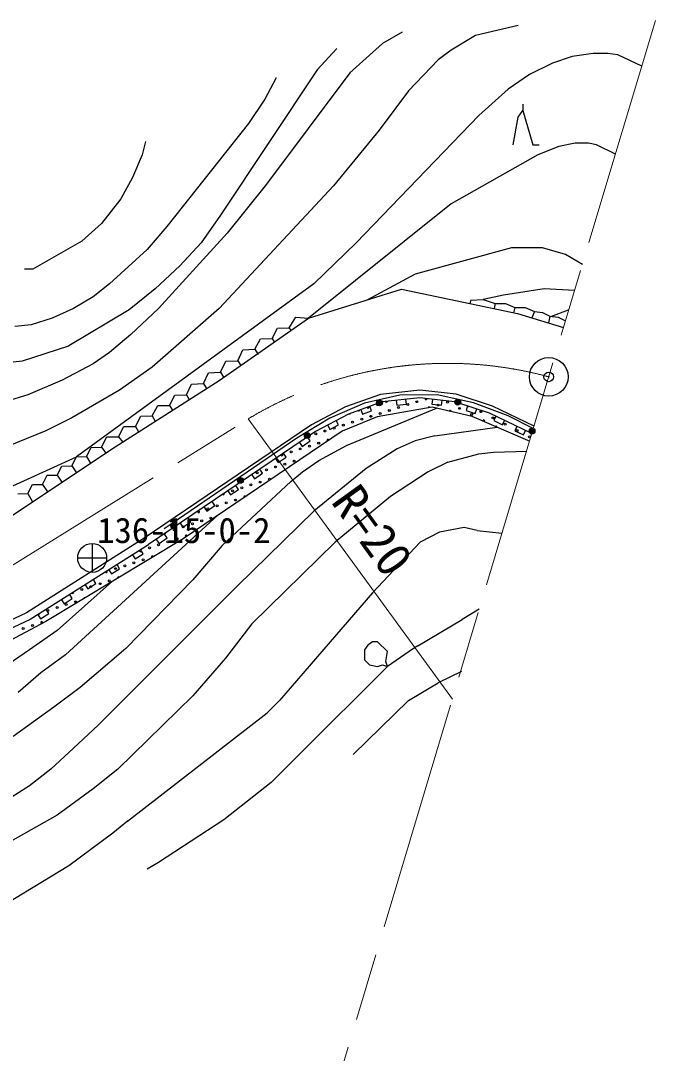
# Model space of a CAD drawing. Units: millimetres, scale not verified. Extents: x 40000 to 680000, y 20000 to 380000.
# Drawn here: x 497992 to 530876, y 259800 to 313288 of the extents above; entities that cross this region are included whole.
import ezdxf
from ezdxf.enums import TextEntityAlignment as Align

# ---------------------------------------------------------------- set-up
doc = ezdxf.new("R2010")
doc.units = ezdxf.units.MM
doc.header["$LTSCALE"] = 1000
doc.header["$PDMODE"] = 32
doc.header["$PDSIZE"] = 500
doc.linetypes.add('CHAIN', pattern=[18.5, 12, -1.5, 3.5, -1.5])
for name, color, linetype, lineweight in [('M-BGD', 7, 'Continuous', 25), ('M-BMK', 2, 'CHAIN', 13), ('M-BMK-SRVR', 3, 'Continuous', 25), ('M-STR-HTXT', 7, 'Continuous', 13)]:
    doc.layers.add(name, color=color, linetype=linetype, lineweight=lineweight)
doc.layers.add('M-OTRS', color=6, linetype='Continuous')
doc.styles.add('ＭＳ ゴシック', font='')
doc.styles.get('ＭＳ ゴシック').set_extended_font_data('MS Gothic')

msp = doc.modelspace()

# ---------------------------------------------------------------- linework, layer by layer
at = {"layer": 'M-BGD'}
for p, q in [((523764, 313034), (521563, 312526)), ((517753, 312695), (516737, 312103)), ((521563, 312526), (520293, 311764)), ((514366, 311849), (513350, 310748)), ((516737, 312103), (515044, 310579)), ((520293, 311764), (519616, 311256)), ((526558, 311425), (525542, 311087)), ((527659, 311595), (526558, 311425)), ((528421, 311595), (527659, 311595)), ((528929, 311510), (528421, 311595)), ((530170, 310930), (528929, 311510)), ((519616, 311256), (518092, 309647)), ((525542, 311087), (524357, 310494)), ((513350, 310748), (508355, 303213)), ((511234, 310325), (510641, 309224)), ((515044, 310579), (510726, 304821)), ((524357, 310494), (523256, 309732)), ((523256, 309732), (521732, 308377)), ((510641, 309224), (509794, 307954)), ((518092, 309647), (516568, 307615)), ((523764, 308293), (524018, 308631)), ((524018, 308970), (524018, 308631)), ((524018, 308631), (524526, 306853)), ((521732, 308377), (515382, 301773)), ((523510, 306853), (523764, 308293)), ((509794, 307954), (505561, 302620)), ((516568, 307615), (514197, 304737)), ((504460, 307023), (504291, 306345)), ((524526, 306853), (524865, 306853)), ((525881, 306769), (524780, 306345)), ((526728, 306938), (525881, 306769)), ((527405, 306938), (526728, 306938)), ((527828, 306853), (527405, 306938)), ((528803, 306365), (527828, 306853)), ((504291, 306345), (503783, 305160)), ((524780, 306345), (520293, 303805)), ((503783, 305160), (503190, 304059)), ((514197, 304737), (508270, 298387)), ((510726, 304821), (508694, 302281)), ((503190, 304059), (502174, 302789)), ((520293, 303805), (512906, 297883)), ((502174, 302789), (501158, 301858)), ((508355, 303213), (507339, 301773)), ((505561, 302620), (504545, 301435)), ((508694, 302281), (505138, 298387)), ((501158, 301858), (498618, 300419)), ((507339, 301773), (506238, 300588)), ((515382, 301773), (513181, 299657)), ((504545, 301435), (502598, 299657)), ((523426, 301519), (518430, 300165)), ((525034, 301519), (523426, 301519)), ((526220, 301181), (525034, 301519)), ((527095, 300655), (526220, 301181)), ((498618, 300419), (498195, 300419)), ((506238, 300588), (504968, 299403)), ((518430, 300165), (515963, 298835)), ((513181, 299657), (500887, 290698)), ((502598, 299657), (501751, 298979)), ((504968, 299403), (503614, 298302)), ((512906, 297883), (517722, 299382)), ((517722, 299382), (523729, 298118)), ((523002, 299064), (521960, 298852)), ((525119, 299403), (523002, 299064)), ((526693, 299315), (525119, 299403)), ((501751, 298979), (500735, 298387)), ((521309, 298810), (521262, 298637)), ((521309, 298810), (521960, 298852)), ((521960, 298852), (522579, 298641)), ((522579, 298641), (522522, 298372)), ((522579, 298641), (523108, 298636)), ((523108, 298636), (523595, 298429)), ((500735, 298387), (499634, 297879)), ((503614, 298302), (500481, 296439)), ((505138, 298387), (503698, 297032)), ((508270, 298387), (504799, 295339)), ((523595, 298429), (523530, 298160)), ((523595, 298429), (524124, 298424)), ((523729, 298118), (526120, 297400)), ((524124, 298424), (524611, 298217)), ((524611, 298217), (524484, 297891)), ((524611, 298217), (525037, 298177)), ((525037, 298177), (525416, 297977)), ((525416, 297977), (525334, 297636)), ((525416, 297977), (525843, 297938)), ((525458, 297963), (526379, 298303)), ((525843, 297938), (526221, 297737)), ((498534, 297540), (497687, 297455)), ((499634, 297879), (498534, 297540)), ((508276, 294652), (512906, 297883)), ((511911, 297371), (512255, 297926)), ((512255, 297926), (512906, 297883)), ((503698, 297032), (502598, 296101)), ((511022, 296820), (511301, 297362)), ((511301, 297362), (511911, 297371)), ((511911, 297371), (511991, 297245)), ((511911, 297371), (511982, 297239)), ((498081, 295676), (500481, 296439)), ((510133, 296270), (510412, 296811)), ((510412, 296811), (511022, 296820)), ((511022, 296820), (511133, 296646)), ((502598, 296101), (501751, 295508)), ((509244, 295677), (509510, 296240)), ((509510, 296240), (510133, 296270)), ((510133, 296270), (510269, 296043)), ((510133, 296270), (510298, 296003)), ((494931, 295339), (498081, 295676)), ((501751, 295508), (500142, 294661)), ((504799, 295339), (503106, 294153)), ((508355, 295084), (508621, 295647)), ((508621, 295647), (509244, 295677)), ((509244, 295677), (509394, 295432)), ((507466, 294491), (507732, 295054)), ((507732, 295054), (508355, 295084)), ((508355, 295084), (508507, 294814)), ((500142, 294661), (498364, 293899)), ((502894, 291222), (508276, 294652)), ((506577, 293899), (506843, 294462)), ((506843, 294462), (507466, 294491)), ((507466, 294491), (507618, 294233)), ((498364, 293899), (496203, 293244)), ((503106, 294153), (500650, 292714)), ((505696, 293357), (505974, 293892)), ((505974, 293892), (506577, 293899)), ((506577, 293899), (506723, 293662)), ((516635, 293933), (514816, 293281)), ((517646, 293889), (515815, 293469)), ((518677, 294147), (516635, 293933)), ((518676, 293745), (516724, 293541)), ((519576, 293913), (517646, 293889)), ((517975, 293420), (517949, 293669)), ((520480, 293551), (518676, 293745)), ((520565, 293944), (518677, 294147)), ((519329, 293674), (519303, 293426)), ((521446, 293501), (519576, 293913)), ((522442, 293326), (520565, 293944)), ((504815, 292815), (505093, 293350)), ((505093, 293350), (505696, 293357)), ((505696, 293357), (505859, 293112)), ((514816, 293281), (513054, 292346)), ((515815, 293469), (514004, 292699)), ((514874, 291275), (519529, 293225)), ((516724, 293541), (514978, 292914)), ((515616, 293143), (515700, 292908)), ((516171, 293077), (516086, 293312)), ((519311, 293276), (516469, 292765)), ((517452, 293617), (517478, 293368)), ((517478, 293368), (517975, 293420)), ((519303, 293426), (519800, 293372)), ((521389, 292790), (519311, 293276)), ((519800, 293372), (519827, 293621)), ((522291, 292955), (520480, 293551)), ((521148, 293331), (521070, 293093)), ((523257, 292821), (521446, 293501)), ((521545, 292937), (521623, 293175)), ((524589, 292285), (522442, 293326)), ((500650, 292714), (499296, 292037)), ((503935, 292273), (504213, 292808)), ((504213, 292808), (504815, 292815)), ((504815, 292815), (504970, 292545)), ((514004, 292699), (512310, 291655)), ((514978, 292914), (513261, 292002)), ((516469, 292765), (514650, 292027)), ((515700, 292908), (516171, 293077)), ((521070, 293093), (521545, 292937)), ((524276, 291549), (521389, 292790)), ((524473, 291896), (522291, 292955)), ((522612, 292799), (522503, 292574)), ((524554, 292167), (523257, 292821)), ((503054, 291731), (503332, 292266)), ((503332, 292266), (503935, 292273)), ((503935, 292273), (504094, 291987)), ((513054, 292346), (504396, 286480)), ((513899, 292341), (514016, 292120)), ((514016, 292120), (514457, 292355)), ((514457, 292355), (514340, 292576)), ((519446, 291783), (522687, 292232)), ((522503, 292574), (522953, 292356)), ((522953, 292356), (523062, 292581)), ((523703, 292270), (523594, 292045)), ((524043, 291827), (524153, 292052)), ((499296, 292037), (496332, 290851)), ((502174, 291190), (502451, 291725)), ((502451, 291725), (503054, 291731)), ((503054, 291731), (503291, 291448)), ((513261, 292002), (504621, 286149)), ((512310, 291655), (505840, 287250)), ((514650, 292027), (506409, 286451)), ((512576, 291237), (512990, 291517)), ((512990, 291517), (512850, 291724)), ((518430, 291529), (517499, 291105)), ((519446, 291783), (518430, 291529)), ((523594, 292045), (524043, 291827)), ((524357, 291509), (524276, 291549)), ((495076, 286024), (502894, 291222)), ((501412, 290710), (501649, 291178)), ((501649, 291178), (502174, 291190)), ((502174, 291190), (502404, 290881)), ((512436, 291444), (512576, 291237)), ((513435, 290513), (514874, 291275)), ((517499, 291105), (515890, 290089)), ((522494, 290936), (524216, 290995)), ((495994, 288481), (500887, 290698)), ((500650, 290230), (500887, 290698)), ((500887, 290698), (501412, 290710)), ((501412, 290710), (501629, 290340)), ((511200, 290606), (511340, 290399)), ((511340, 290399), (511754, 290680)), ((511754, 290680), (511614, 290887)), ((512588, 289920), (513435, 290513)), ((520124, 290428), (521732, 290851)), ((521732, 290851), (522494, 290936)), ((499888, 289750), (500125, 290219)), ((500125, 290219), (500650, 290230)), ((500650, 290230), (500893, 289874)), ((510518, 289843), (510378, 290050)), ((511996, 289412), (512588, 289920)), ((515890, 290089), (513181, 287888)), ((519108, 289920), (517160, 288650)), ((520124, 290428), (519108, 289920)), ((499126, 289270), (499363, 289739)), ((499363, 289739), (499888, 289750)), ((499888, 289750), (500133, 289386)), ((508440, 286110), (511996, 289412)), ((509964, 289769), (510104, 289562)), ((510104, 289562), (510518, 289843)), ((498364, 288790), (498601, 289259)), ((498601, 289259), (499126, 289270)), ((499126, 289270), (499387, 288890)), ((508728, 288932), (508869, 288725)), ((508869, 288725), (509283, 289005)), ((509283, 289005), (509142, 289212)), ((497839, 288779), (498364, 288790)), ((498364, 288790), (498602, 288368)), ((508047, 288168), (507907, 288375)), ((517160, 288650), (514282, 286279)), ((507493, 288095), (507633, 287888)), ((507633, 287888), (508047, 288168)), ((513181, 287888), (509202, 283993)), ((500312, 280437), (508207, 287667)), ((505840, 287250), (505427, 286969)), ((506257, 287258), (506397, 287051)), ((506397, 287051), (506811, 287331)), ((506811, 287331), (506671, 287538)), ((505575, 286494), (505435, 286701)), ((519700, 286787), (518684, 286279)), ((520970, 287041), (519700, 286787)), ((521648, 286872), (520970, 287041)), ((521648, 286872), (522929, 286737)), ((504396, 286480), (498296, 282621)), ((506409, 286451), (499293, 282172)), ((505021, 286420), (505161, 286214)), ((505161, 286214), (505575, 286494)), ((514282, 286279), (509964, 282046)), ((518684, 286279), (516229, 283655)), ((504610, 286142), (498489, 282269)), ((503920, 285410), (504343, 285677)), ((504343, 285677), (504209, 285888)), ((508440, 286110), (506916, 284332)), ((503119, 284903), (502985, 285114)), ((503787, 285621), (503920, 285410)), ((502562, 284847), (502696, 284635)), ((502696, 284635), (503119, 284903)), ((499888, 281707), (502747, 284249)), ((501338, 284072), (501472, 283861)), ((501472, 283861), (501894, 284128)), ((501894, 284128), (501761, 284339)), ((506916, 284332), (503444, 280776)), ((500670, 283353), (500536, 283565)), ((509202, 283993), (502005, 276797)), ((516229, 283655), (511403, 278067)), ((500114, 283297), (500248, 283086)), ((500248, 283086), (500670, 283353)), ((498296, 282621), (496511, 281788)), ((498890, 282523), (499023, 282311)), ((499023, 282311), (499446, 282579)), ((499446, 282579), (499312, 282790)), ((521751, 282801), (520872, 282278)), ((498489, 282269), (496668, 281420)), ((499293, 282172), (496940, 280901)), ((509964, 282046), (508609, 280268)), ((518574, 280912), (520872, 282278)), ((499888, 281707), (498449, 280691)), ((515975, 280945), (515806, 280691)), ((516229, 281115), (515975, 280945)), ((516483, 281115), (516229, 281115)), ((516991, 280607), (516483, 281115)), ((518574, 280912), (518346, 280776)), ((498449, 280691), (495570, 278744)), ((500312, 280437), (499042, 279506)), ((503444, 280776), (501074, 278744)), ((515806, 280691), (515806, 280183)), ((516906, 280099), (516991, 280607)), ((518346, 280776), (516991, 279845)), ((508609, 280268), (506916, 278321)), ((516991, 279845), (512419, 275273)), ((515806, 280183), (516060, 279929)), ((516060, 279929), (516483, 279845)), ((516483, 279845), (516737, 279929)), ((516737, 279929), (516991, 279845)), ((516991, 279845), (516906, 280099)), ((499042, 279506), (497856, 278490)), ((520838, 279579), (519616, 278998)), ((501074, 278744), (499719, 277728)), ((518092, 278067), (519616, 278998)), ((506916, 278321), (503021, 274511)), ((499719, 277728), (497602, 276204)), ((511403, 278067), (510767, 277430)), ((515213, 275273), (518092, 278067)), ((503526, 271830), (510767, 277430)), ((502005, 276797), (500735, 275611)), ((500735, 275611), (499550, 274511)), ((512419, 275273), (510980, 273833)), ((499550, 274511), (498449, 273664)), ((503021, 274511), (501751, 273495)), ((498449, 273664), (496332, 272309)), ((501751, 273495), (499888, 272140)), ((510980, 273833), (508524, 271886)), ((499888, 272140), (496417, 270193)), ((503526, 271830), (502767, 271209)), ((508524, 271886), (505138, 269685)), ((502767, 271209), (500481, 269515)), ((505138, 269685), (504545, 269346)), ((500481, 269515), (495740, 266637))]:
    msp.add_line(p, q, dxfattribs=at)
for centre, radius in [((520640, 293525), 150), ((520640, 293525), 132), ((516582, 293491), 150), ((516582, 293491), 132), ((516582, 293491), 115), ((516582, 293491), 96.7), ((516582, 293491), 79.5), ((516582, 293491), 58.5), ((516582, 293491), 40.5), ((516582, 293491), 23.2), ((516582, 293491), 4.5), ((517093, 293097), 50), ((517569, 293249), 50), ((518046, 293401), 50), ((518522, 293552), 50), ((519627, 293379), 50), ((520103, 293531), 50), ((520640, 293525), 115), ((520640, 293525), 96.7), ((520640, 293525), 79.5), ((520640, 293525), 58.5), ((520640, 293525), 40.5), ((520640, 293525), 23.2), ((520640, 293525), 4.5), ((520731, 293207), 50), ((515664, 292642), 50), ((516140, 292793), 50), ((516616, 292945), 50), ((521359, 292882), 50), ((521836, 293034), 50), ((522464, 292709), 50), ((513758, 292034), 50), ((514234, 292186), 50), ((514711, 292338), 50), ((515187, 292490), 50), ((523092, 292385), 50), ((523720, 292060), 50), ((524486, 292033), 150), ((524486, 292033), 132), ((524486, 292033), 115), ((524486, 292033), 96.7), ((524486, 292033), 79.5), ((524486, 292033), 58.5), ((524486, 292033), 40.5), ((524486, 292033), 23.2), ((512841, 291806), 150), ((512841, 291806), 132), ((512841, 291806), 115), ((512841, 291806), 96.7), ((512841, 291806), 79.5), ((512841, 291806), 58.5), ((512841, 291806), 40.5), ((512841, 291806), 23.2), ((512841, 291806), 4.5), ((513282, 291883), 50), ((524349, 291735), 50), ((524486, 292033), 4.5), ((512004, 290951), 50), ((512481, 291103), 50), ((512957, 291255), 50), ((513433, 291406), 50), ((512156, 290475), 50), ((510250, 289867), 50), ((510727, 290019), 50), ((511203, 290171), 50), ((511680, 290323), 50), ((509379, 289478), 150), ((509379, 289478), 132), ((509379, 289478), 115), ((509379, 289478), 96.7), ((509379, 289478), 79.5), ((509379, 289478), 58.5), ((509379, 289478), 40.5), ((509379, 289478), 23.2), ((509379, 289478), 4.5), ((510402, 289391), 50), ((510879, 289543), 50), ((508973, 288936), 50), ((509449, 289087), 50), ((509926, 289239), 50), ((508648, 288307), 50), ((509125, 288459), 50), ((507696, 288004), 50), ((508172, 288156), 50), ((505925, 287126), 150), ((505925, 287126), 132), ((505925, 287126), 115), ((506894, 287224), 50), ((507371, 287376), 50), ((507847, 287527), 50), ((505925, 287126), 96.7), ((505925, 287126), 79.5), ((505925, 287126), 58.5), ((505925, 287126), 40.5), ((505942, 286920), 50), ((505925, 287126), 23.2), ((505925, 287126), 4.5), ((506418, 287072), 50), ((505141, 286140), 50), ((505617, 286292), 50), ((506093, 286444), 50), ((504664, 285989), 50), ((503387, 285057), 50), ((503863, 285209), 50), ((504340, 285360), 50), ((502910, 284905), 50), ((502109, 284125), 50), ((502586, 284277), 50), ((501157, 283822), 50), ((501633, 283973), 50), ((500356, 283042), 50), ((500832, 283193), 50), ((499403, 282738), 50), ((499879, 282890), 50), ((498602, 281958), 50), ((498125, 281806), 50)]:
    msp.add_circle(centre, radius, dxfattribs=at)
for centre, start, end in [((518998, 293704), 167.1423, 0.5762), ((515512, 293118), 213.1027, 6.3656), ((515988, 293270), 192.343, 27.1254), ((516465, 293422), 170.4921, 48.9763), ((516941, 293573), 197.5434, 354.3905), ((519150, 293228), 33.1793, 167.2247), ((521208, 293358), 225.5992, 277.9877), ((515035, 292966), 235.9673, 343.501), ((520255, 293055), 347.4486, 166.1832), ((521988, 292557), 309.618, 183.8875), ((522616, 292233), 10.1424, 123.3631), ((512805, 291731), 252.0214, 356.2093), ((513910, 291558), 1.3407, 246.8255), ((511528, 290799), 185.1317, 63.099), ((512632, 290626), 69.2423, 178.9239), ((508497, 288784), 222.6421, 25.5886), ((509601, 288611), 33.1656, 215.0006), ((507219, 287852), 142.1892, 106.0414), ((505465, 286769), 265.4771, 342.7537), ((506570, 286596), 356.6471, 251.5192), ((504188, 285837), 172.2502, 72.3928), ((504816, 285512), 11.4324, 230.5902), ((502434, 284753), 200.6487, 43.9943), ((503062, 284429), 40.587, 201.4356), ((500680, 283670), 226.1547, 18.4884), ((501308, 283345), 72.9094, 169.1132), ((498926, 282586), 255.2053, 349.4377), ((499078, 282110), 318.5742, 278.1898)]:
    msp.add_arc(centre, 50, start, end, dxfattribs=at)
at = {"layer": 'M-BMK'}
for p, q in [((530876, 313288), (512991, 253535)), ((494659, 283272), (509785, 292663))]:
    msp.add_line(p, q, dxfattribs=at)
msp.add_arc((520116, 275538), 20000, 74.8182, 121.1016, dxfattribs=at)
at = {"layer": 'M-BMK-SRVR'}
for p, q in [((501698, 286209), (501698, 284709)), ((500948, 285459), (502448, 285459))]:
    msp.add_line(p, q, dxfattribs=at)
for centre, radius in [((525354, 294839), 1000), ((501698, 285459), 750)]:
    msp.add_circle(centre, radius, dxfattribs=at)
at = {"layer": 'M-OTRS'}
msp.add_point((525354, 294839), dxfattribs=at)
at = {"layer": 'M-STR-HTXT'}
msp.add_line((509785, 292663), (520358, 278147), dxfattribs=at)

# ---------------------------------------------------------------- texts
at = {"layer": 'M-BGD', "style": 'ＭＳ ゴシック'}
msp.add_text('136-15-0-2', height=1320, dxfattribs=at).set_placement((501958, 285833), align=Align.BOTTOM_LEFT)
at = {"layer": 'M-STR-HTXT', "style": 'ＭＳ ゴシック'}
msp.add_text('R=20', height=1833, rotation=305.716, dxfattribs=at).set_placement((513579, 288056), align=Align.BOTTOM_LEFT)

doc.saveas('drawing.dxf')
